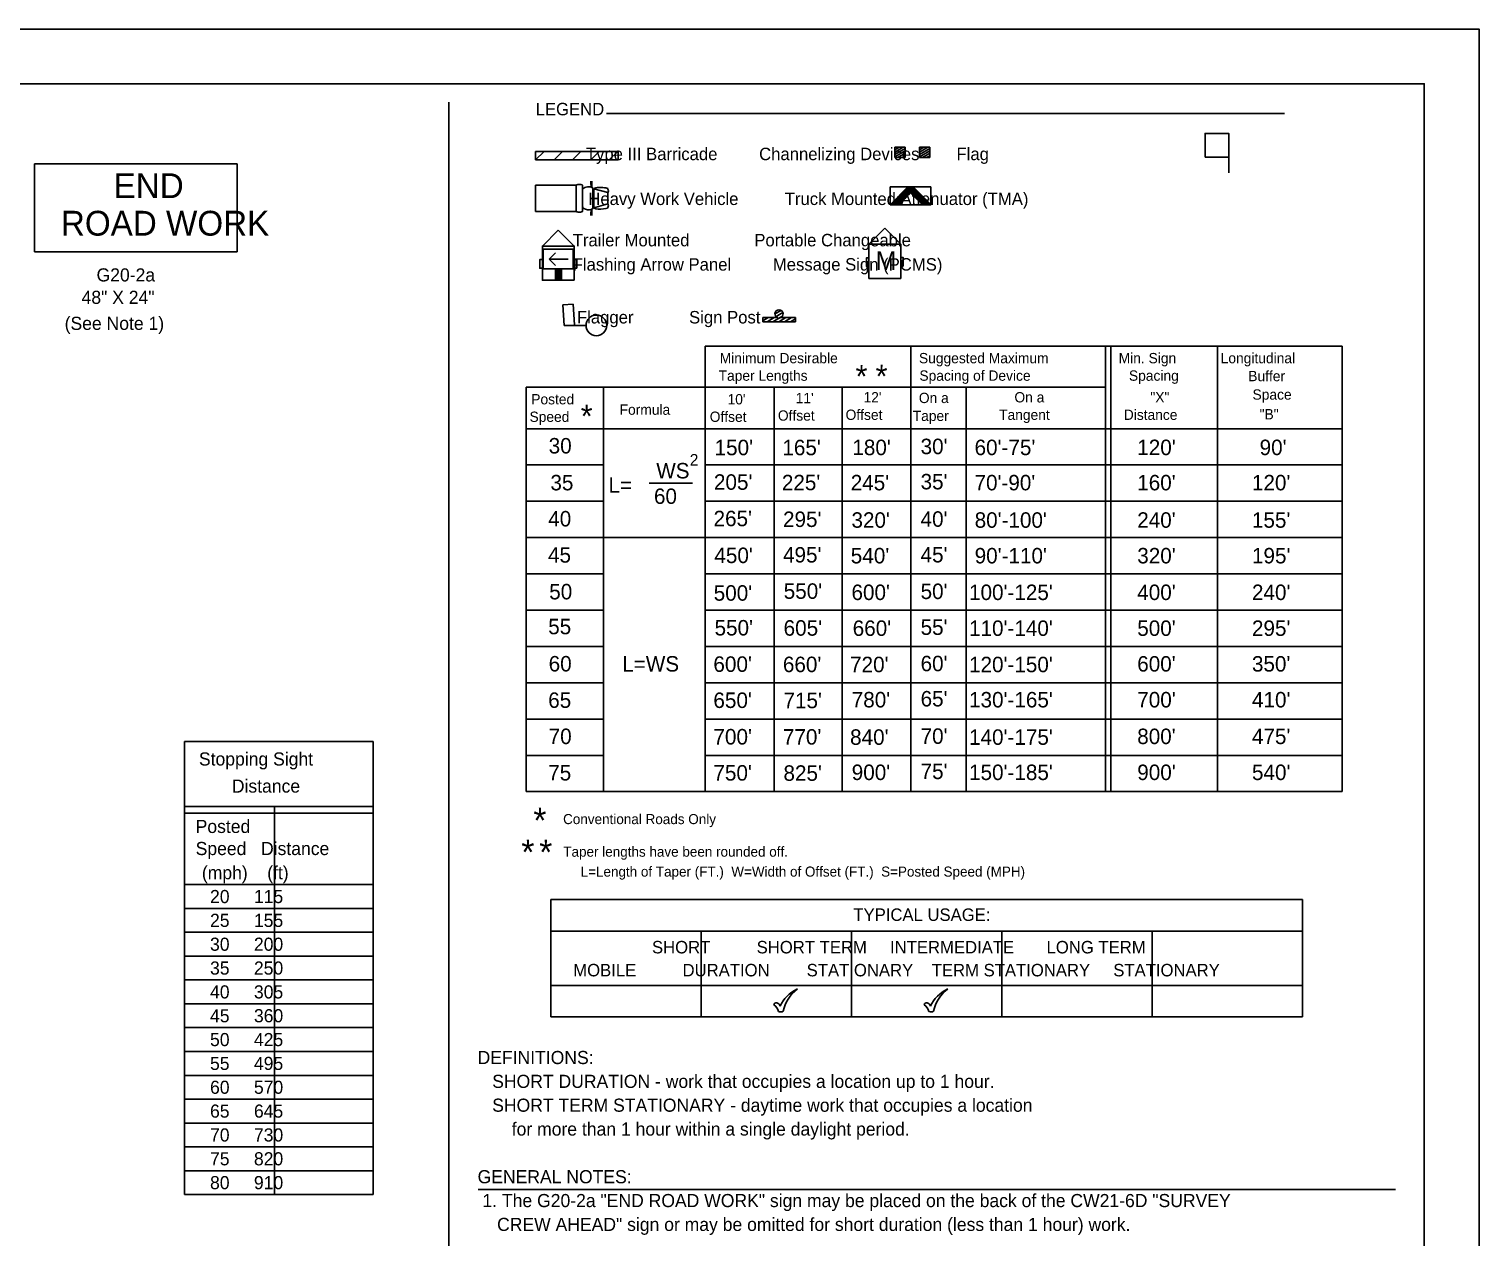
# Model space of a CAD drawing. Extents: x 0 to 29242, y 0 to 23092.
# Drawn here: x 20.89 to 34.15, y 11.16 to 22.21 of the extents above; entities that cross this region are included whole.
import ezdxf

# ---------------------------------------------------------------- set-up
doc = ezdxf.new("R2010")
doc.units = 0
doc.layers.add('D_BATCH_PLOT', color=7, linetype='Continuous')
doc.layers.add('Level 1', color=7, linetype='Continuous')

msp = doc.modelspace()

# ---------------------------------------------------------------- linework, layer by layer
at = {"layer": 'D_BATCH_PLOT'}
msp.add_lwpolyline([(0.146, 0.214), (34.146, 0.214), (34.146, 22.214), (0.146, 22.214)], close=True, dxfattribs=at)
at = {"layer": 'Level 1'}
for p, q in [((34.146, 22.214), (0.146, 22.214)), ((34.146, 0.214), (34.146, 22.214)), ((24.727, 21.545), (24.727, 5.227)), ((26.168, 21.441), (32.366, 21.441)), ((25.52, 21.095), (26.274, 21.095)), ((25.52, 21.017), (25.597, 21.095)), ((25.52, 21.017), (25.52, 21.095)), ((25.688, 21.017), (25.766, 21.095)), ((25.856, 21.017), (25.934, 21.095)), ((26.024, 21.017), (26.102, 21.095)), ((26.192, 21.017), (26.27, 21.095)), ((26.274, 21.017), (26.274, 21.095)), ((28.804, 21.039), (28.804, 21.134)), ((28.899, 21.134), (28.804, 21.134)), ((28.899, 21.039), (28.899, 21.134)), ((29.029, 21.039), (29.029, 21.134)), ((29.124, 21.134), (29.029, 21.134)), ((29.124, 21.039), (29.124, 21.134)), ((25.52, 21.017), (26.274, 21.017)), ((28.804, 21.039), (28.899, 21.039)), ((29.029, 21.039), (29.124, 21.039)), ((31.857, 21.042), (31.857, 20.9)), ((26.024, 20.794), (26.024, 20.823)), ((26.029, 20.765), (26.029, 20.823)), ((26.033, 20.765), (26.033, 20.823)), ((25.52, 20.787), (25.891, 20.787)), ((25.52, 20.547), (25.52, 20.787)), ((25.891, 20.667), (25.891, 20.787)), ((25.948, 20.667), (25.948, 20.787)), ((26.043, 20.667), (26.043, 20.753)), ((26.051, 20.753), (26.181, 20.718)), ((26.051, 20.667), (26.051, 20.753)), ((26.181, 20.667), (26.181, 20.718)), ((28.762, 20.608), (28.924, 20.77)), ((28.843, 20.608), (28.949, 20.715)), ((29.056, 20.608), (28.949, 20.715)), ((29.134, 20.609), (28.974, 20.769)), ((25.891, 20.667), (25.891, 20.547)), ((25.948, 20.667), (25.948, 20.547)), ((26.029, 20.568), (26.029, 20.51)), ((26.033, 20.568), (26.033, 20.51)), ((26.043, 20.667), (26.043, 20.58)), ((26.051, 20.667), (26.051, 20.58)), ((26.051, 20.58), (26.181, 20.616)), ((26.181, 20.667), (26.181, 20.616)), ((25.52, 20.547), (25.891, 20.547)), ((26.024, 20.54), (26.024, 20.51)), ((25.727, 20.376), (25.582, 20.23)), ((25.873, 20.23), (25.727, 20.376)), ((28.713, 20.392), (28.568, 20.247)), ((28.859, 20.247), (28.713, 20.392)), ((25.59, 20.201), (25.59, 20.021)), ((25.864, 20.201), (25.59, 20.201)), ((25.59, 20.201), (25.864, 20.201)), ((25.643, 20.111), (25.701, 20.169)), ((25.864, 20.201), (25.864, 20.021)), ((25.818, 20.111), (25.643, 20.111)), ((25.643, 20.111), (25.702, 20.051)), ((25.59, 20.021), (25.864, 20.021)), ((25.7, 20.021), (25.7, 19.928)), ((25.713, 20.021), (25.713, 19.928)), ((25.727, 20.021), (25.727, 19.928)), ((25.741, 20.021), (25.741, 19.928)), ((25.755, 20.021), (25.755, 19.928)), ((25.769, 19.693), (25.864, 19.699)), ((25.781, 19.503), (25.769, 19.693)), ((25.864, 19.699), (25.876, 19.509)), ((25.981, 19.503), (25.781, 19.503)), ((27.598, 19.538), (27.598, 19.575)), ((27.598, 19.575), (27.735, 19.575)), ((27.895, 19.538), (27.598, 19.538)), ((27.754, 19.575), (27.895, 19.575)), ((27.895, 19.575), (27.895, 19.538)), ((27.07, 19.315), (32.895, 19.315)), ((27.07, 19.315), (27.07, 15.241)), ((28.952, 19.315), (28.952, 15.241)), ((30.731, 19.315), (30.731, 15.241)), ((30.779, 19.315), (30.779, 15.241)), ((31.756, 19.315), (31.756, 15.241)), ((32.895, 19.315), (32.895, 15.241)), ((25.434, 18.938), (27.07, 18.938)), ((25.434, 18.938), (25.434, 15.241)), ((26.141, 18.938), (26.141, 15.241)), ((27.07, 18.938), (30.731, 18.938)), ((27.702, 18.933), (27.702, 15.241)), ((28.322, 18.933), (28.322, 15.241)), ((29.457, 18.947), (29.457, 15.25)), ((25.434, 18.56), (32.895, 18.56)), ((25.434, 18.229), (26.141, 18.229)), ((27.07, 18.229), (32.895, 18.229)), ((26.557, 18.063), (26.954, 18.063)), ((25.434, 17.897), (26.141, 17.897)), ((27.07, 17.897), (32.895, 17.897)), ((25.434, 17.565), (32.895, 17.565)), ((25.434, 17.233), (26.141, 17.233)), ((27.07, 17.233), (32.895, 17.233)), ((25.434, 16.901), (26.141, 16.901)), ((27.07, 16.901), (32.895, 16.901)), ((25.434, 16.569), (26.141, 16.569)), ((27.07, 16.569), (32.895, 16.569)), ((25.434, 16.237), (26.141, 16.237)), ((27.07, 16.237), (32.895, 16.237)), ((25.434, 15.905), (26.141, 15.905)), ((27.07, 15.905), (32.895, 15.905)), ((22.31, 15.699), (24.035, 15.699)), ((22.31, 15.699), (22.31, 11.557)), ((24.035, 15.699), (24.035, 11.557)), ((25.434, 15.573), (26.141, 15.573)), ((27.07, 15.573), (32.895, 15.573)), ((25.434, 15.241), (32.895, 15.241)), ((22.31, 15.104), (24.035, 15.104)), ((22.31, 15.045), (24.035, 15.045)), ((23.132, 15.104), (23.132, 11.557)), ((22.31, 14.391), (24.035, 14.391)), ((25.658, 14.254), (25.658, 13.181)), ((25.658, 14.254), (32.533, 14.254)), ((32.533, 14.254), (32.533, 13.181)), ((22.31, 14.173), (24.035, 14.173)), ((22.31, 13.955), (24.035, 13.955)), ((25.658, 13.966), (32.533, 13.966)), ((27.033, 13.966), (27.033, 13.181)), ((28.408, 13.966), (28.408, 13.181)), ((29.783, 13.966), (29.783, 13.181)), ((31.158, 13.966), (31.158, 13.181)), ((22.31, 13.737), (24.035, 13.737)), ((22.31, 13.519), (24.035, 13.519)), ((25.658, 13.467), (32.533, 13.467)), ((22.31, 13.301), (24.035, 13.301)), ((25.658, 13.181), (32.533, 13.181)), ((22.31, 13.083), (24.035, 13.083)), ((22.31, 12.865), (24.035, 12.865)), ((22.31, 12.647), (24.035, 12.647)), ((22.31, 12.429), (24.035, 12.429)), ((22.31, 12.211), (24.035, 12.211)), ((22.31, 11.993), (24.035, 11.993)), ((22.31, 11.775), (24.035, 11.775)), ((22.31, 11.557), (24.035, 11.557)), ((24.993, 11.602), (33.382, 11.602))]:
    msp.add_line(p, q, dxfattribs=at)
for points in [[(2.146, 21.714), (33.646, 21.714), (33.646, 0.714), (2.146, 0.714)], [(31.641, 21.042), (31.641, 21.259), (31.857, 21.259), (31.857, 21.042)], [(20.938, 20.981), (20.938, 20.178), (22.79, 20.178), (22.79, 20.981)], [(29.134, 20.771), (29.134, 20.608), (28.762, 20.608), (28.762, 20.771)], [(25.873, 19.917), (25.582, 19.917), (25.582, 20.23), (25.873, 20.23)], [(28.859, 19.934), (28.568, 19.934), (28.568, 20.247), (28.859, 20.247)], [(25.582, 20.027), (25.558, 20.027), (25.558, 20.106), (25.582, 20.106)], [(25.896, 20.029), (25.873, 20.029), (25.873, 20.108), (25.896, 20.108)], [(28.568, 20.043), (28.544, 20.043), (28.544, 20.122), (28.568, 20.122)], [(28.882, 20.045), (28.859, 20.045), (28.859, 20.124), (28.882, 20.124)]]:
    msp.add_lwpolyline(points, close=True, dxfattribs=at)
for points in [[(28.804, 21.089), (28.882, 21.134)], [(28.804, 21.111), (28.844, 21.134)], [(28.804, 21.067), (28.899, 21.121)], [(28.804, 21.045), (28.899, 21.1)], [(29.029, 21.089), (29.107, 21.134)], [(29.029, 21.111), (29.069, 21.134)], [(29.029, 21.067), (29.124, 21.121)], [(29.029, 21.045), (29.124, 21.1)], [(28.832, 21.039), (28.899, 21.078)], [(28.87, 21.039), (28.899, 21.056)], [(29.056, 21.039), (29.124, 21.078)], [(29.094, 21.039), (29.124, 21.056)], [(28.77, 20.616), (28.996, 20.747)], [(28.77, 20.608), (28.941, 20.706)], [(28.785, 20.608), (28.922, 20.687)], [(28.79, 20.636), (28.991, 20.752)], [(28.81, 20.656), (28.985, 20.758)], [(28.83, 20.676), (28.98, 20.763)], [(28.85, 20.696), (28.975, 20.768)], [(28.87, 20.716), (28.962, 20.77)], [(28.89, 20.736), (28.948, 20.77)], [(28.91, 20.756), (28.934, 20.77)], [(28.952, 20.713), (29.002, 20.741)], [(28.957, 20.707), (29.007, 20.736)], [(28.963, 20.702), (29.012, 20.731)], [(28.968, 20.696), (29.018, 20.725)], [(28.973, 20.691), (29.023, 20.72)], [(28.979, 20.686), (29.028, 20.714)], [(28.984, 20.68), (29.034, 20.709)], [(28.989, 20.675), (29.039, 20.704)], [(28.995, 20.67), (29.044, 20.698)], [(29, 20.664), (29.05, 20.693)], [(29.005, 20.659), (29.055, 20.688)], [(28.8, 20.608), (28.903, 20.667)], [(28.814, 20.608), (28.884, 20.648)], [(28.829, 20.608), (28.865, 20.628)], [(28.844, 20.608), (28.846, 20.609)], [(29.011, 20.653), (29.061, 20.682)], [(29.016, 20.648), (29.066, 20.677)], [(29.022, 20.643), (29.071, 20.671)], [(29.027, 20.637), (29.077, 20.666)], [(29.032, 20.632), (29.082, 20.661)], [(29.038, 20.627), (29.087, 20.655)], [(29.043, 20.621), (29.093, 20.65)], [(29.048, 20.616), (29.098, 20.644)], [(29.054, 20.61), (29.103, 20.639)], [(29.064, 20.608), (29.109, 20.634)], [(29.079, 20.608), (29.114, 20.628)], [(29.094, 20.608), (29.12, 20.623)], [(29.108, 20.608), (29.125, 20.617)], [(29.123, 20.608), (29.13, 20.612)], [(27.708, 19.61), (27.764, 19.642)], [(27.598, 19.546), (27.647, 19.575)], [(27.636, 19.538), (27.701, 19.575)], [(27.69, 19.538), (27.772, 19.585)], [(27.718, 19.585), (27.781, 19.621)], [(27.743, 19.538), (27.807, 19.575)], [(27.796, 19.538), (27.86, 19.575)], [(27.849, 19.538), (27.895, 19.564)]]:
    msp.add_lwpolyline(points, dxfattribs=at)
msp.add_circle((26.075, 19.504), 0.0944, dxfattribs=at)
for centre, radius, start, end in [((26.149, 20.734), 0.036, 331.8801, 28.1199), ((26.149, 20.599), 0.036, 331.8801, 28.1199), ((27.745, 19.61), 0.0371, 284.5051, 254.7774)]:
    msp.add_arc(centre, radius, start, end, dxfattribs=at)
for centre, major_axis, ratio, start_param, end_param in [((25.92, 20.786), (0.0284, 0), 0.269913, 0, 3.141593), ((25.996, 20.747), (0.0476, 0.0059), 0.503092, 0, 3.141593), ((26.116, 20.752), (0.0649, -0.0007), 0.2034, 0, 3.141593), ((25.996, 20.586), (0.0476, -0.0059), 0.503092, 3.141593, 6.283185), ((26.116, 20.581), (0.0649, 0.0007), 0.2034, 3.141593, 6.283185), ((25.92, 20.547), (0.0284, 0), 0.269913, 3.141593, 6.283185), ((28.116, 13.176), (-0.382, 0), 0.81, 5.269501, 5.941673), ((28.239, 13.172), (-0.462, 0), 0.81, 5.491876, 6.115654), ((29.491, 13.176), (-0.382, 0), 0.81, 5.269501, 5.941673), ((29.614, 13.172), (-0.462, 0), 0.81, 5.491876, 6.115654), ((27.723, 13.29), (-0.0249, 0), 0.81, 4.56244, 6.153429), ((27.601, 13.208), (0.143, 0), 0.81, 0.206595, 0.823066), ((27.705, 13.272), (0.052, 0), 0.81, 0.175027, 1.148095), ((29.098, 13.29), (-0.0249, 0), 0.81, 4.56244, 6.153429), ((28.976, 13.208), (0.143, 0), 0.81, 0.206595, 0.823066), ((29.08, 13.272), (0.052, 0), 0.81, 0.175027, 1.148095), ((27.76, 13.256), (-0.036, 0), 0.81, 0.999988, 2.272695), ((29.135, 13.256), (-0.036, 0), 0.81, 0.999988, 2.272695)]:
    msp.add_ellipse(centre, major_axis=major_axis, ratio=ratio, start_param=start_param, end_param=end_param, dxfattribs=at)

# ---------------------------------------------------------------- texts
for s, height, p in [('LEGEND', 0.114, (25.52, 21.425)), ('            Type III Barricade         Channelizing Devices        Flag', 0.114, (25.471, 21.015)), ('           Heavy Work Vehicle          Truck Mounted Attenuator (TMA)', 0.114, (25.536, 20.605)), ('        Trailer Mounted              Portable Changeable', 0.114, (25.52, 20.227)), ('M', 0.171, (28.628, 20.01)), ('G20-2a', 0.12, (21.505, 19.906)), ('        Flashing Arrow Panel         Message Sign (PCMS)', 0.114, (25.52, 20.005)), ('48" X 24"', 0.12, (21.368, 19.701)), ('        Flagger            Sign Post', 0.114, (25.559, 19.522)), ('(See Note 1)', 0.12, (21.213, 19.463)), ('Minimum Desirable', 0.09435, (27.203, 19.158)), ('Suggested Maximum', 0.09435, (29.025, 19.158)), ('Min. Sign', 0.0944, (30.851, 19.158)), ('Longitudinal', 0.09435, (31.784, 19.158)), ('Taper Lengths', 0.09435, (27.193, 18.998)), ('*', 0.209, (28.445, 18.934)), ('*', 0.21, (28.628, 18.934)), ('Spacing of Device', 0.09435, (29.029, 18.998)), ('Spacing', 0.0944, (30.945, 18.998)), ('Buffer', 0.0944, (32.036, 18.994)), ('Posted', 0.0942, (25.48, 18.782)), ("10'", 0.0942, (27.275, 18.782)), ("11'", 0.0943, (27.898, 18.793)), ("12'", 0.0943, (28.518, 18.8)), ('On a', 0.0944, (29.024, 18.794)), ('On a', 0.0944, (29.898, 18.8)), ('"X"', 0.0944, (31.141, 18.8)), ('Space', 0.0944, (32.075, 18.825)), ('Speed', 0.0942, (25.464, 18.622)), ('*', 0.209, (25.932, 18.57)), ('Formula', 0.0943, (26.288, 18.687)), ('Offset', 0.0942, (27.112, 18.622)), ('Offset', 0.0943, (27.735, 18.633)), ('Offset', 0.0944, (28.354, 18.64)), ('Taper', 0.0943, (28.968, 18.63)), ('Tangent', 0.0943, (29.758, 18.64)), ('Distance', 0.0943, (30.898, 18.64)), ('"B"', 0.0944, (32.14, 18.645)), ('30', 0.1415, (25.639, 18.333)), ("150'", 0.1415, (27.156, 18.317)), ("165'", 0.1414, (27.776, 18.317)), ("180'", 0.1414, (28.416, 18.318)), ("30'", 0.1414, (29.04, 18.327)), (" 60'-75'", 0.1414, (29.481, 18.318)), ("120'", 0.1415, (31.021, 18.318)), ("90'", 0.1415, (32.14, 18.318)), ('2', 0.106, (26.929, 18.222)), ('WS', 0.1412, (26.623, 18.105)), ('35', 0.1414, (25.655, 17.996)), ('L=', 0.1414, (26.186, 17.975)), ("205'", 0.1416, (27.15, 18.001)), ("225'", 0.141, (27.772, 17.997)), ("245'", 0.1413, (28.401, 17.996)), ("35'", 0.1412, (29.04, 18.005)), (" 70'-90'", 0.1412, (29.481, 17.996)), ("160'", 0.1412, (31.021, 17.996)), ("120'", 0.1412, (32.07, 17.996)), ('60', 0.141, (26.602, 17.872)), ('40', 0.1413, (25.635, 17.666)), ("265'", 0.1412, (27.147, 17.668)), ("295'", 0.1413, (27.782, 17.661)), ("320'", 0.1412, (28.408, 17.654)), ("40'", 0.1412, (29.04, 17.663)), (" 80'-100'", 0.1412, (29.482, 17.654)), ("240'", 0.1412, (31.021, 17.654)), ("155'", 0.1412, (32.07, 17.654)), ('45', 0.1414, (25.633, 17.335)), ("450'", 0.1416, (27.154, 17.331)), ("495'", 0.1413, (27.782, 17.336)), ("540'", 0.1419, (28.401, 17.328)), ("45'", 0.1413, (29.04, 17.337)), (" 90'-110'", 0.1413, (29.482, 17.328)), ("320'", 0.1414, (31.021, 17.328)), ("195'", 0.1414, (32.07, 17.328)), ('50', 0.1415, (25.644, 16.999)), ("500'", 0.1415, (27.148, 16.987)), ("550'", 0.1416, (27.788, 17.004)), ("600'", 0.1414, (28.408, 16.993)), ("50'", 0.1413, (29.04, 17.002)), ("100'-125'", 0.1413, (29.483, 16.993)), ("400'", 0.1414, (31.021, 16.993)), ("240'", 0.1414, (32.07, 16.993)), ('55', 0.1412, (25.635, 16.68)), ("550'", 0.1413, (27.156, 16.669)), ("605'", 0.1418, (27.787, 16.667)), ("660'", 0.1415, (28.419, 16.665)), ("55'", 0.1413, (29.04, 16.674)), ("110'-140'", 0.1413, (29.483, 16.665)), ("500'", 0.1413, (31.021, 16.665)), ("295'", 0.1413, (32.07, 16.665)), ('60', 0.1413, (25.639, 16.34)), ('L=WS', 0.1413, (26.312, 16.339)), ("600'", 0.1419, (27.145, 16.336)), ("660'", 0.1413, (27.781, 16.334)), ("720'", 0.1416, (28.395, 16.333)), ("60'", 0.1413, (29.04, 16.342)), ("120'-150'", 0.1413, (29.483, 16.333)), ("600'", 0.1412, (31.021, 16.339)), ("350'", 0.1412, (32.07, 16.339)), ('65', 0.1413, (25.635, 16.007)), ("650'", 0.1417, (27.145, 16.006)), ("715'", 0.1415, (27.786, 16.004)), ("780'", 0.1416, (28.41, 16.011)), ("65'", 0.1414, (29.04, 16.02)), ("130'-165'", 0.1414, (29.483, 16.011)), ("700'", 0.1415, (31.021, 16.011)), ("410'", 0.1415, (32.07, 16.011)), ('70', 0.1414, (25.639, 15.676)), ("700'", 0.142, (27.145, 15.672)), ("770'", 0.1414, (27.781, 15.671)), ("840'", 0.1417, (28.395, 15.669)), ("70'", 0.1414, (29.04, 15.678)), ("140'-175'", 0.1414, (29.483, 15.669)), ("800'", 0.1412, (31.021, 15.676)), ("475'", 0.1412, (32.07, 15.676)), ('Stopping Sight', 0.12, (22.441, 15.48)), ('75', 0.1413, (25.635, 15.343)), ("750'", 0.1417, (27.145, 15.342)), ("825'", 0.1415, (27.786, 15.34)), ("900'", 0.1416, (28.41, 15.347)), ("75'", 0.1414, (29.04, 15.356)), ("150'-185'", 0.1414, (29.483, 15.347)), ("900'", 0.1415, (31.021, 15.347)), ("540'", 0.1415, (32.07, 15.347)), ('Distance', 0.12, (22.742, 15.232)), ('Posted', 0.12, (22.411, 14.863)), ('*', 0.23, (25.499, 14.863)), ('Conventional Roads Only', 0.0922, (25.771, 14.944)), ('Speed   Distance', 0.12, (22.411, 14.661)), ('*', 0.23, (25.389, 14.573)), ('*', 0.23, (25.553, 14.573)), ('Taper lengths have been rounded off.', 0.0921, (25.773, 14.646)), ('(mph)    (ft)', 0.12, (22.468, 14.44)), ('L=Length of Taper (FT.)  W=Width of Offset (FT.)  S=Posted Speed (MPH)', 0.09196, (25.932, 14.464)), (' 20     115', 0.12, (22.498, 14.222)), (' 25     155', 0.12, (22.498, 14.004)), ('TYPICAL USAGE:', 0.114, (28.425, 14.059)), (' 30     200', 0.12, (22.498, 13.786)), ('                      SHORT          SHORT TERM     INTERMEDIATE       LONG TERM', 0.114, (25.652, 13.762)), (' 35     250', 0.12, (22.498, 13.568)), ('     MOBILE          DURATION        STATIONARY    TERM STATIONARY     STATIONARY', 0.114, (25.652, 13.552)), (' 40     305', 0.12, (22.498, 13.35)), (' 45     360', 0.12, (22.498, 13.132)), (' 50     425', 0.12, (22.498, 12.914)), ('DEFINITIONS:', 0.12, (24.989, 12.75)), (' 55     495', 0.12, (22.498, 12.696)), (' 60     570', 0.12, (22.498, 12.478)), ('   SHORT DURATION - work that occupies a location up to 1 hour.', 0.12, (24.989, 12.532)), (' 65     645', 0.12, (22.498, 12.26)), ('   SHORT TERM STATIONARY - daytime work that occupies a location', 0.12, (24.989, 12.314)), ('       for more than 1 hour within a single daylight period.', 0.12, (24.989, 12.096)), (' 70     730', 0.12, (22.498, 12.042)), (' 75     820', 0.12, (22.498, 11.824)), (' 80     910', 0.12, (22.498, 11.606)), ('GENERAL NOTES:', 0.12, (24.989, 11.66)), (' 1. The G20-2a "END ROAD WORK" sign may be placed on the back of the CW21-6D "SURVEY', 0.12, (24.989, 11.442)), ('    CREW AHEAD" sign or may be omitted for short duration (less than 1 hour) work.', 0.12, (24.989, 11.224))]:
    msp.add_text(s, height=height, dxfattribs=at).set_placement(p)
for s, p in [('END', (21.661, 20.668)), ('ROAD WORK', (21.179, 20.325))]:
    msp.add_text(s, height=0.2269, rotation=0, dxfattribs=at).set_placement(p)

doc.saveas('drawing.dxf')
